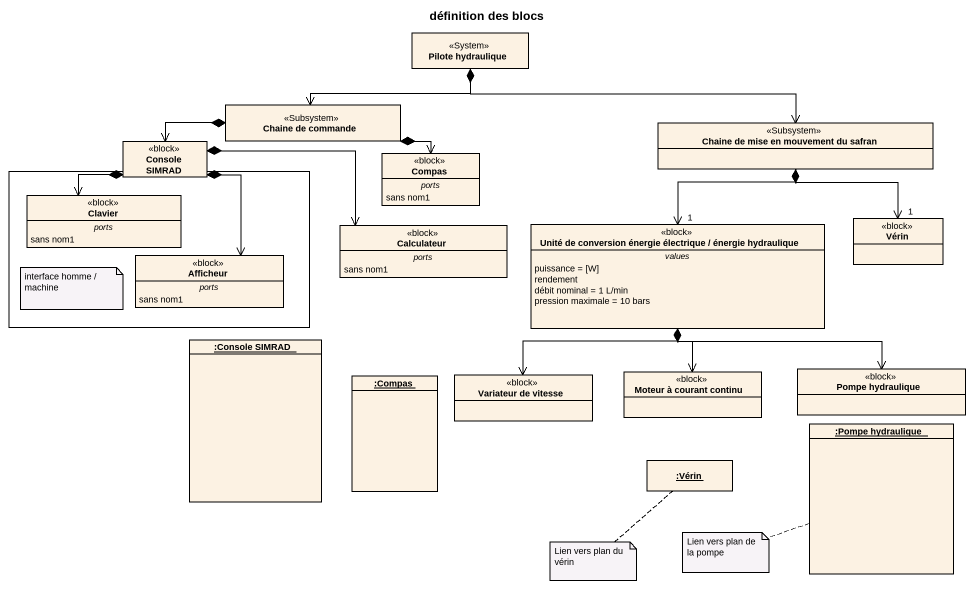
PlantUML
@startuml
title définition des blocs
hide circle
hide empty members
class "Pilote hydraulique" as Pilote_hydraulique <<System>>
class "Chaine de commande" as Chaine_de_commande <<Subsystem>>
class "Console SIMRAD" as Console_SIMRAD <<block>>
class "Chaine de mise en mouvement du safran" as Chaine_de_mise_en_mouvement <<Subsystem>>
rectangle " " as rectangle1 {
  class Clavier <<block>> {
    -- ports --
    sans nom1
  }
  class Afficheur <<block>> {
    -- ports --
    sans nom1
  }
}
class Compas <<block>> {
  -- ports --
  sans nom1
}
class Calculateur <<block>> {
  -- ports --
  sans nom1
}
class "Unité de conversion énergie électrique / énergie hydraulique" as Unité_de_conversion_énergie <<block>> {
  -- values --
  puissance = [W]
  rendement
  débit nominal = 1 L/min
  pression maximale = 10 bars
}
class Vérin <<block>>
object ":Console SIMRAD" as Console_SIMRAD_2
object ":Compas" as Compas_2
class "Variateur de vitesse" as Variateur_de_vitesse <<block>>
class "Moteur à courant continu" as Moteur_à_courant_continu <<block>>
class "Pompe hydraulique" as Pompe_hydraulique <<block>>
object ":Pompe hydraulique" as Pompe_hydraulique_2
object ":Vérin" as Vérin_2
Pilote_hydraulique *-left-> Chaine_de_commande
Pilote_hydraulique *-right-> Chaine_de_mise_en_mouvement
Chaine_de_commande *-left-> Console_SIMRAD
Chaine_de_commande *-right-> Compas
Console_SIMRAD *--> Clavier
Console_SIMRAD *-right-> Calculateur
Console_SIMRAD *--> Afficheur
Chaine_de_mise_en_mouvement *--> "1" Unité_de_conversion_énergie
Chaine_de_mise_en_mouvement *--> "1" Vérin
Unité_de_conversion_énergie *--> Variateur_de_vitesse
Unité_de_conversion_énergie *--> Moteur_à_courant_continu
Unité_de_conversion_énergie *-right-> Pompe_hydraulique
note as N1
  interface homme / machine
end note
note left of Pompe_hydraulique_2 : Lien vers plan de la pompe
note bottom of Vérin_2 : Lien vers plan du vérin
@enduml
